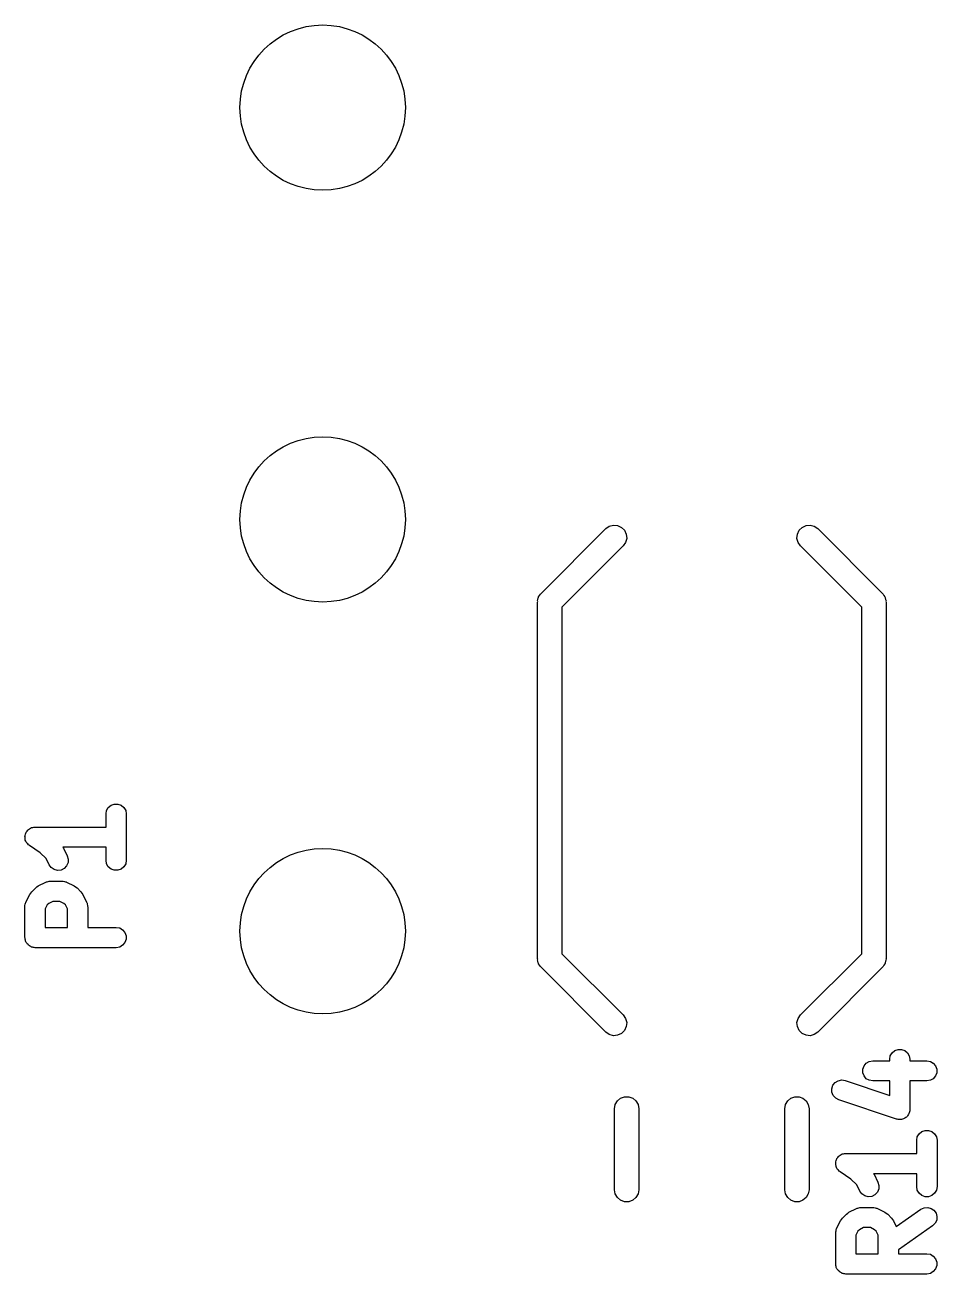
# Model space of a CAD drawing. Extents: x 133.5 to 186.6, y -127.2 to -72.7.
# Drawn here: x 171.24 to 176.86, y -107.19 to -99.49 of the extents above; entities that cross this region are included whole.
import ezdxf

# ---------------------------------------------------------------- set-up
doc = ezdxf.new("R2010")
doc.units = 0
doc.header["$MEASUREMENT"] = 0
doc.layers.add('BLACK', color=7, linetype='CONTINUOUS')

msp = doc.modelspace()

# ---------------------------------------------------------------- linework, layer by layer
at = {"layer": 'Black'}
for p, q in [((174.422, -102.997), (174.822, -102.597)), ((174.822, -102.597), (174.843, -102.582)), ((174.843, -102.582), (174.868, -102.575)), ((174.868, -102.575), (174.894, -102.578)), ((174.894, -102.578), (174.918, -102.589)), ((174.918, -102.589), (174.936, -102.607)), ((174.936, -102.607), (174.947, -102.631)), ((176.003, -102.631), (176.014, -102.607)), ((176.014, -102.607), (176.032, -102.589)), ((176.032, -102.589), (176.056, -102.578)), ((176.056, -102.578), (176.082, -102.575)), ((176.082, -102.575), (176.107, -102.582)), ((176.107, -102.582), (176.128, -102.597)), ((176.128, -102.597), (176.528, -102.997)), ((174.928, -102.703), (174.55, -103.081)), ((174.943, -102.682), (174.928, -102.703)), ((174.95, -102.657), (174.943, -102.682)), ((174.947, -102.631), (174.95, -102.657)), ((176, -102.657), (176.003, -102.631)), ((176.007, -102.682), (176, -102.657)), ((176.022, -102.703), (176.007, -102.682)), ((176.4, -103.081), (176.022, -102.703)), ((174.407, -103.018), (174.413, -103.01)), ((174.413, -103.01), (174.418, -103.002)), ((174.418, -103.002), (174.42, -103)), ((174.42, -103), (174.422, -102.997)), ((176.528, -102.997), (176.53, -103)), ((176.53, -103), (176.532, -103.002)), ((176.532, -103.002), (176.537, -103.01)), ((176.537, -103.01), (176.543, -103.018)), ((174.4, -103.043), (174.403, -103.034)), ((174.401, -103.047), (174.4, -103.043)), ((174.4, -103.05), (174.401, -103.047)), ((174.4, -105.25), (174.4, -103.05)), ((174.403, -103.034), (174.405, -103.024)), ((174.405, -103.024), (174.406, -103.021)), ((174.406, -103.021), (174.407, -103.018)), ((174.55, -103.081), (174.55, -105.219)), ((176.4, -105.219), (176.4, -103.081)), ((176.543, -103.018), (176.544, -103.021)), ((176.544, -103.021), (176.545, -103.024)), ((176.545, -103.024), (176.547, -103.034)), ((176.547, -103.034), (176.55, -103.043)), ((176.55, -103.043), (176.549, -103.047)), ((176.549, -103.047), (176.55, -103.05)), ((176.55, -103.05), (176.55, -105.25)), ((171.742, -104.336), (171.753, -104.317)), ((171.753, -104.317), (171.77, -104.303)), ((171.77, -104.303), (171.79, -104.296)), ((171.79, -104.296), (171.812, -104.296)), ((171.812, -104.296), (171.832, -104.303)), ((171.832, -104.303), (171.849, -104.317)), ((171.849, -104.317), (171.86, -104.336)), ((171.739, -104.357), (171.742, -104.336)), ((171.739, -104.438), (171.739, -104.357)), ((171.86, -104.336), (171.864, -104.357)), ((171.864, -104.357), (171.864, -104.643)), ((171.242, -104.482), (171.244, -104.475)), ((171.244, -104.475), (171.246, -104.472)), ((171.246, -104.472), (171.247, -104.469)), ((171.247, -104.469), (171.252, -104.463)), ((171.252, -104.463), (171.256, -104.457)), ((171.256, -104.457), (171.259, -104.455)), ((171.259, -104.455), (171.261, -104.452)), ((171.261, -104.452), (171.267, -104.448)), ((171.267, -104.448), (171.273, -104.444)), ((171.273, -104.444), (171.277, -104.443)), ((171.277, -104.443), (171.28, -104.441)), ((171.28, -104.441), (171.287, -104.44)), ((171.287, -104.44), (171.294, -104.438)), ((171.294, -104.438), (171.298, -104.438)), ((171.298, -104.438), (171.301, -104.438)), ((171.301, -104.438), (171.739, -104.438)), ((171.239, -104.496), (171.24, -104.493)), ((171.24, -104.503), (171.239, -104.496)), ((171.24, -104.489), (171.242, -104.482)), ((171.24, -104.493), (171.24, -104.489)), ((171.24, -104.511), (171.24, -104.503)), ((171.241, -104.514), (171.24, -104.511)), ((171.241, -104.518), (171.241, -104.514)), ((171.245, -104.524), (171.241, -104.518)), ((171.247, -104.531), (171.245, -104.524)), ((171.249, -104.534), (171.247, -104.531)), ((171.251, -104.537), (171.249, -104.534)), ((171.256, -104.542), (171.251, -104.537)), ((171.261, -104.548), (171.256, -104.542)), ((171.264, -104.55), (171.261, -104.548)), ((171.267, -104.552), (171.264, -104.55)), ((171.333, -104.596), (171.267, -104.552)), ((171.369, -104.632), (171.333, -104.596)), ((171.388, -104.671), (171.369, -104.632)), ((171.739, -104.562), (171.473, -104.562)), ((171.473, -104.562), (171.476, -104.567)), ((171.476, -104.567), (171.5, -104.615)), ((171.5, -104.615), (171.506, -104.636)), ((171.739, -104.643), (171.739, -104.562)), ((171.401, -104.688), (171.388, -104.671)), ((171.419, -104.7), (171.401, -104.688)), ((171.44, -104.705), (171.419, -104.7)), ((171.462, -104.703), (171.44, -104.705)), ((171.481, -104.693), (171.462, -104.703)), ((171.496, -104.677), (171.481, -104.693)), ((171.505, -104.657), (171.496, -104.677)), ((171.506, -104.636), (171.505, -104.657)), ((171.742, -104.664), (171.739, -104.643)), ((171.753, -104.683), (171.742, -104.664)), ((171.77, -104.697), (171.753, -104.683)), ((171.79, -104.704), (171.77, -104.697)), ((171.812, -104.704), (171.79, -104.704)), ((171.832, -104.697), (171.812, -104.704)), ((171.849, -104.683), (171.832, -104.697)), ((171.86, -104.664), (171.849, -104.683)), ((171.864, -104.643), (171.86, -104.664)), ((171.321, -104.801), (171.368, -104.777)), ((171.368, -104.777), (171.372, -104.776)), ((171.372, -104.776), (171.375, -104.775)), ((171.375, -104.775), (171.382, -104.773)), ((171.382, -104.773), (171.389, -104.771)), ((171.389, -104.771), (171.393, -104.771)), ((171.393, -104.771), (171.396, -104.771)), ((171.396, -104.771), (171.468, -104.771)), ((171.468, -104.771), (171.471, -104.771)), ((171.471, -104.771), (171.475, -104.771)), ((171.475, -104.771), (171.482, -104.773)), ((171.482, -104.773), (171.489, -104.775)), ((171.489, -104.775), (171.492, -104.776)), ((171.492, -104.776), (171.496, -104.777)), ((171.496, -104.777), (171.543, -104.801)), ((171.245, -104.901), (171.269, -104.853)), ((171.269, -104.853), (171.275, -104.845)), ((171.275, -104.845), (171.281, -104.837)), ((171.281, -104.837), (171.305, -104.813)), ((171.305, -104.813), (171.313, -104.807)), ((171.313, -104.807), (171.321, -104.801)), ((171.543, -104.801), (171.551, -104.807)), ((171.551, -104.807), (171.56, -104.813)), ((171.56, -104.813), (171.583, -104.837)), ((171.583, -104.837), (171.589, -104.845)), ((171.589, -104.845), (171.595, -104.853)), ((171.595, -104.853), (171.619, -104.901)), ((171.239, -104.921), (171.241, -104.914)), ((171.239, -104.925), (171.239, -104.921)), ((171.239, -104.929), (171.239, -104.925)), ((171.239, -105.119), (171.239, -104.929)), ((171.241, -104.914), (171.242, -104.907)), ((171.242, -104.907), (171.244, -104.904)), ((171.244, -104.904), (171.245, -104.901)), ((171.376, -104.918), (171.364, -104.943)), ((171.386, -104.909), (171.376, -104.918)), ((171.411, -104.896), (171.386, -104.909)), ((171.453, -104.896), (171.411, -104.896)), ((171.478, -104.909), (171.453, -104.896)), ((171.488, -104.918), (171.478, -104.909)), ((171.501, -104.943), (171.488, -104.918)), ((171.619, -104.901), (171.62, -104.904)), ((171.62, -104.904), (171.622, -104.907)), ((171.622, -104.907), (171.623, -104.914)), ((171.623, -104.914), (171.625, -104.921)), ((171.625, -104.921), (171.625, -104.925)), ((171.625, -104.925), (171.626, -104.929)), ((171.626, -104.929), (171.626, -105.057)), ((171.364, -104.943), (171.364, -105.057)), ((171.501, -105.057), (171.501, -104.943)), ((171.364, -105.057), (171.501, -105.057)), ((171.626, -105.057), (171.801, -105.057)), ((171.801, -105.057), (171.823, -105.06)), ((171.823, -105.06), (171.841, -105.071)), ((171.841, -105.071), (171.855, -105.088)), ((171.855, -105.088), (171.863, -105.108)), ((171.24, -105.124), (171.239, -105.119)), ((171.24, -105.13), (171.24, -105.124)), ((171.242, -105.135), (171.24, -105.13)), ((171.242, -105.14), (171.242, -105.135)), ((171.245, -105.145), (171.242, -105.14)), ((171.247, -105.15), (171.245, -105.145)), ((171.251, -105.154), (171.247, -105.15)), ((171.253, -105.159), (171.251, -105.154)), ((171.258, -105.163), (171.253, -105.159)), ((171.261, -105.167), (171.258, -105.163)), ((171.266, -105.17), (171.261, -105.167)), ((171.27, -105.173), (171.266, -105.17)), ((171.275, -105.175), (171.27, -105.173)), ((171.841, -105.167), (171.823, -105.178)), ((171.855, -105.15), (171.841, -105.167)), ((171.863, -105.13), (171.855, -105.15)), ((171.863, -105.108), (171.863, -105.13)), ((171.28, -105.178), (171.275, -105.175)), ((171.285, -105.179), (171.28, -105.178)), ((171.29, -105.181), (171.285, -105.179)), ((171.296, -105.181), (171.29, -105.181)), ((171.301, -105.182), (171.296, -105.181)), ((171.801, -105.182), (171.301, -105.182)), ((171.823, -105.178), (171.801, -105.182)), ((174.401, -105.253), (174.4, -105.25)), ((174.55, -105.219), (174.928, -105.597)), ((176.022, -105.597), (176.4, -105.219)), ((176.55, -105.25), (176.549, -105.253)), ((174.4, -105.257), (174.401, -105.253)), ((174.403, -105.266), (174.4, -105.257)), ((174.405, -105.276), (174.403, -105.266)), ((174.406, -105.279), (174.405, -105.276)), ((174.407, -105.282), (174.406, -105.279)), ((174.413, -105.29), (174.407, -105.282)), ((174.418, -105.298), (174.413, -105.29)), ((174.42, -105.3), (174.418, -105.298)), ((174.422, -105.303), (174.42, -105.3)), ((174.822, -105.703), (174.422, -105.303)), ((176.528, -105.303), (176.128, -105.703)), ((176.53, -105.3), (176.528, -105.303)), ((176.532, -105.298), (176.53, -105.3)), ((176.537, -105.29), (176.532, -105.298)), ((176.543, -105.282), (176.537, -105.29)), ((176.544, -105.279), (176.543, -105.282)), ((176.545, -105.276), (176.544, -105.279)), ((176.547, -105.266), (176.545, -105.276)), ((176.55, -105.257), (176.547, -105.266)), ((176.549, -105.253), (176.55, -105.257)), ((174.928, -105.597), (174.943, -105.618)), ((174.943, -105.618), (174.95, -105.643)), ((176, -105.643), (176.007, -105.618)), ((176.007, -105.618), (176.022, -105.597)), ((174.843, -105.718), (174.822, -105.703)), ((174.918, -105.711), (174.894, -105.722)), ((174.936, -105.693), (174.918, -105.711)), ((174.947, -105.669), (174.936, -105.693)), ((174.95, -105.643), (174.947, -105.669)), ((176.003, -105.669), (176, -105.643)), ((176.014, -105.693), (176.003, -105.669)), ((176.032, -105.711), (176.014, -105.693)), ((176.056, -105.722), (176.032, -105.711)), ((176.128, -105.703), (176.107, -105.718)), ((174.868, -105.725), (174.843, -105.718)), ((174.894, -105.722), (174.868, -105.725)), ((176.082, -105.725), (176.056, -105.722)), ((176.107, -105.718), (176.082, -105.725)), ((176.572, -105.87), (176.576, -105.849)), ((176.576, -105.849), (176.587, -105.83)), ((176.587, -105.83), (176.603, -105.816)), ((176.603, -105.816), (176.624, -105.809)), ((176.624, -105.809), (176.645, -105.809)), ((176.645, -105.809), (176.666, -105.816)), ((176.666, -105.816), (176.682, -105.83)), ((176.682, -105.83), (176.693, -105.849)), ((176.693, -105.849), (176.697, -105.87)), ((176.406, -105.931), (176.414, -105.91)), ((176.406, -105.953), (176.406, -105.931)), ((176.414, -105.91), (176.428, -105.894)), ((176.428, -105.894), (176.446, -105.883)), ((176.446, -105.883), (176.468, -105.879)), ((176.468, -105.879), (176.572, -105.879)), ((176.572, -105.879), (176.572, -105.87)), ((176.697, -105.87), (176.697, -105.879)), ((176.697, -105.879), (176.801, -105.879)), ((176.801, -105.879), (176.823, -105.883)), ((176.823, -105.883), (176.841, -105.894)), ((176.841, -105.894), (176.855, -105.91)), ((176.855, -105.91), (176.863, -105.931)), ((176.863, -105.931), (176.863, -105.953)), ((176.222, -106.031), (176.236, -106.014)), ((176.236, -106.014), (176.254, -106.003)), ((176.254, -106.003), (176.276, -105.998)), ((176.276, -105.998), (176.297, -106.001)), ((176.297, -106.001), (176.572, -106.093)), ((176.414, -105.973), (176.406, -105.953)), ((176.428, -105.99), (176.414, -105.973)), ((176.446, -106), (176.428, -105.99)), ((176.468, -106.004), (176.446, -106)), ((176.572, -106.004), (176.468, -106.004)), ((176.572, -106.093), (176.572, -106.004)), ((176.801, -106.004), (176.697, -106.004)), ((176.697, -106.004), (176.697, -106.18)), ((176.823, -106), (176.801, -106.004)), ((176.841, -105.99), (176.823, -106)), ((176.855, -105.973), (176.841, -105.99)), ((176.863, -105.953), (176.855, -105.973)), ((176.216, -106.052), (176.222, -106.031)), ((176.216, -106.073), (176.216, -106.052)), ((176.224, -106.093), (176.216, -106.073)), ((176.239, -106.11), (176.224, -106.093)), ((174.875, -106.175), (174.88, -106.149)), ((174.88, -106.149), (174.893, -106.127)), ((174.893, -106.127), (174.912, -106.11)), ((174.912, -106.11), (174.937, -106.101)), ((174.937, -106.101), (174.963, -106.101)), ((174.963, -106.101), (174.987, -106.11)), ((174.987, -106.11), (175.007, -106.127)), ((175.007, -106.127), (175.02, -106.149)), ((175.02, -106.149), (175.025, -106.175)), ((175.925, -106.175), (175.93, -106.149)), ((175.93, -106.149), (175.943, -106.127)), ((175.943, -106.127), (175.963, -106.11)), ((175.963, -106.11), (175.987, -106.101)), ((175.987, -106.101), (176.013, -106.101)), ((176.013, -106.101), (176.037, -106.11)), ((176.037, -106.11), (176.057, -106.127)), ((176.057, -106.127), (176.07, -106.149)), ((176.07, -106.149), (176.075, -106.175)), ((176.258, -106.12), (176.239, -106.11)), ((176.615, -106.239), (176.258, -106.12)), ((174.875, -106.675), (174.875, -106.175)), ((175.025, -106.175), (175.025, -106.675)), ((175.925, -106.675), (175.925, -106.175)), ((176.075, -106.175), (176.075, -106.675)), ((176.619, -106.24), (176.615, -106.239)), ((176.624, -106.241), (176.619, -106.24)), ((176.63, -106.241), (176.624, -106.241)), ((176.636, -106.242), (176.63, -106.241)), ((176.641, -106.241), (176.636, -106.242)), ((176.645, -106.241), (176.641, -106.241)), ((176.651, -106.239), (176.645, -106.241)), ((176.657, -106.238), (176.651, -106.239)), ((176.661, -106.235), (176.657, -106.238)), ((176.666, -106.234), (176.661, -106.235)), ((176.671, -106.23), (176.666, -106.234)), ((176.676, -106.227), (176.671, -106.23)), ((176.679, -106.223), (176.676, -106.227)), ((176.682, -106.22), (176.679, -106.223)), ((176.686, -106.214), (176.682, -106.22)), ((176.689, -106.21), (176.686, -106.214)), ((176.691, -106.205), (176.689, -106.21)), ((176.693, -106.201), (176.691, -106.205)), ((176.694, -106.195), (176.693, -106.201)), ((176.696, -106.189), (176.694, -106.195)), ((176.697, -106.18), (176.696, -106.184)), ((176.696, -106.184), (176.696, -106.189)), ((176.753, -106.33), (176.77, -106.316)), ((176.77, -106.316), (176.79, -106.309)), ((176.79, -106.309), (176.812, -106.309)), ((176.812, -106.309), (176.832, -106.316)), ((176.832, -106.316), (176.849, -106.33)), ((176.739, -106.37), (176.742, -106.349)), ((176.739, -106.451), (176.739, -106.37)), ((176.742, -106.349), (176.753, -106.33)), ((176.849, -106.33), (176.86, -106.349)), ((176.86, -106.349), (176.864, -106.37)), ((176.864, -106.37), (176.864, -106.656)), ((176.246, -106.485), (176.247, -106.482)), ((176.247, -106.482), (176.252, -106.476)), ((176.252, -106.476), (176.256, -106.47)), ((176.256, -106.47), (176.259, -106.468)), ((176.259, -106.468), (176.261, -106.465)), ((176.261, -106.465), (176.267, -106.461)), ((176.267, -106.461), (176.273, -106.457)), ((176.273, -106.457), (176.277, -106.456)), ((176.277, -106.456), (176.28, -106.454)), ((176.28, -106.454), (176.287, -106.453)), ((176.287, -106.453), (176.294, -106.451)), ((176.294, -106.451), (176.298, -106.451)), ((176.298, -106.451), (176.301, -106.451)), ((176.301, -106.451), (176.739, -106.451)), ((176.239, -106.509), (176.24, -106.506)), ((176.24, -106.516), (176.239, -106.509)), ((176.24, -106.502), (176.242, -106.495)), ((176.24, -106.506), (176.24, -106.502)), ((176.24, -106.524), (176.24, -106.516)), ((176.241, -106.527), (176.24, -106.524)), ((176.241, -106.531), (176.241, -106.527)), ((176.245, -106.537), (176.241, -106.531)), ((176.242, -106.495), (176.244, -106.488)), ((176.244, -106.488), (176.246, -106.485)), ((176.247, -106.544), (176.245, -106.537)), ((176.249, -106.547), (176.247, -106.544)), ((176.251, -106.55), (176.249, -106.547)), ((176.256, -106.555), (176.251, -106.55)), ((176.261, -106.561), (176.256, -106.555)), ((176.264, -106.563), (176.261, -106.561)), ((176.267, -106.565), (176.264, -106.563)), ((176.333, -106.609), (176.267, -106.565)), ((176.369, -106.645), (176.333, -106.609)), ((176.739, -106.576), (176.473, -106.576)), ((176.473, -106.576), (176.476, -106.58)), ((176.476, -106.58), (176.5, -106.628)), ((176.5, -106.628), (176.506, -106.649)), ((176.739, -106.656), (176.739, -106.576)), ((174.88, -106.701), (174.875, -106.675)), ((174.893, -106.723), (174.88, -106.701)), ((175.02, -106.701), (175.007, -106.723)), ((175.025, -106.675), (175.02, -106.701)), ((175.93, -106.701), (175.925, -106.675)), ((175.943, -106.723), (175.93, -106.701)), ((176.07, -106.701), (176.057, -106.723)), ((176.075, -106.675), (176.07, -106.701)), ((176.388, -106.684), (176.369, -106.645)), ((176.401, -106.701), (176.388, -106.684)), ((176.419, -106.713), (176.401, -106.701)), ((176.44, -106.718), (176.419, -106.713)), ((176.481, -106.706), (176.462, -106.716)), ((176.496, -106.69), (176.481, -106.706)), ((176.505, -106.67), (176.496, -106.69)), ((176.506, -106.649), (176.505, -106.67)), ((176.742, -106.677), (176.739, -106.656)), ((176.753, -106.696), (176.742, -106.677)), ((176.77, -106.71), (176.753, -106.696)), ((176.79, -106.718), (176.77, -106.71)), ((176.832, -106.71), (176.812, -106.718)), ((176.849, -106.696), (176.832, -106.71)), ((176.86, -106.677), (176.849, -106.696)), ((176.864, -106.656), (176.86, -106.677)), ((174.912, -106.74), (174.893, -106.723)), ((174.937, -106.749), (174.912, -106.74)), ((174.963, -106.749), (174.937, -106.749)), ((174.987, -106.74), (174.963, -106.749)), ((175.007, -106.723), (174.987, -106.74)), ((175.963, -106.74), (175.943, -106.723)), ((175.987, -106.749), (175.963, -106.74)), ((176.013, -106.749), (175.987, -106.749)), ((176.037, -106.74), (176.013, -106.749)), ((176.057, -106.723), (176.037, -106.74)), ((176.321, -106.814), (176.368, -106.791)), ((176.368, -106.791), (176.372, -106.789)), ((176.372, -106.789), (176.375, -106.788)), ((176.375, -106.788), (176.382, -106.786)), ((176.382, -106.786), (176.389, -106.784)), ((176.389, -106.784), (176.393, -106.785)), ((176.393, -106.785), (176.396, -106.784)), ((176.396, -106.784), (176.468, -106.784)), ((176.462, -106.716), (176.44, -106.718)), ((176.468, -106.784), (176.471, -106.785)), ((176.471, -106.785), (176.475, -106.784)), ((176.475, -106.784), (176.482, -106.786)), ((176.482, -106.786), (176.489, -106.788)), ((176.489, -106.788), (176.492, -106.789)), ((176.492, -106.789), (176.496, -106.791)), ((176.496, -106.791), (176.543, -106.814)), ((176.765, -106.795), (176.785, -106.786)), ((176.785, -106.786), (176.807, -106.784)), ((176.812, -106.718), (176.79, -106.718)), ((176.807, -106.784), (176.828, -106.79)), ((176.828, -106.79), (176.845, -106.802)), ((176.245, -106.914), (176.269, -106.866)), ((176.269, -106.866), (176.275, -106.858)), ((176.275, -106.858), (176.281, -106.85)), ((176.281, -106.85), (176.305, -106.826)), ((176.305, -106.826), (176.313, -106.82)), ((176.313, -106.82), (176.321, -106.814)), ((176.543, -106.814), (176.551, -106.82)), ((176.551, -106.82), (176.56, -106.826)), ((176.56, -106.826), (176.583, -106.85)), ((176.583, -106.85), (176.589, -106.858)), ((176.589, -106.858), (176.595, -106.866)), ((176.595, -106.866), (176.613, -106.902)), ((176.613, -106.902), (176.765, -106.795)), ((176.845, -106.802), (176.858, -106.82)), ((176.862, -106.863), (176.852, -106.882)), ((176.858, -106.82), (176.863, -106.841)), ((176.863, -106.841), (176.862, -106.863)), ((176.239, -106.935), (176.241, -106.928)), ((176.239, -106.938), (176.239, -106.935)), ((176.239, -106.942), (176.239, -106.938)), ((176.239, -107.132), (176.239, -106.942)), ((176.241, -106.928), (176.242, -106.92)), ((176.242, -106.92), (176.244, -106.917)), ((176.244, -106.917), (176.245, -106.914)), ((176.376, -106.931), (176.364, -106.956)), ((176.386, -106.922), (176.376, -106.931)), ((176.411, -106.909), (176.386, -106.922)), ((176.453, -106.909), (176.411, -106.909)), ((176.478, -106.922), (176.453, -106.909)), ((176.488, -106.931), (176.478, -106.922)), ((176.501, -106.956), (176.488, -106.931)), ((176.837, -106.898), (176.626, -107.046)), ((176.852, -106.882), (176.837, -106.898)), ((176.364, -106.956), (176.364, -107.07)), ((176.501, -107.07), (176.501, -106.956)), ((176.364, -107.07), (176.501, -107.07)), ((176.626, -107.046), (176.626, -107.07)), ((176.626, -107.07), (176.801, -107.07)), ((176.801, -107.07), (176.823, -107.073)), ((176.823, -107.073), (176.841, -107.084)), ((176.841, -107.084), (176.855, -107.101)), ((176.24, -107.138), (176.239, -107.132)), ((176.24, -107.143), (176.24, -107.138)), ((176.242, -107.148), (176.24, -107.143)), ((176.242, -107.154), (176.242, -107.148)), ((176.245, -107.158), (176.242, -107.154)), ((176.247, -107.163), (176.245, -107.158)), ((176.251, -107.168), (176.247, -107.163)), ((176.253, -107.172), (176.251, -107.168)), ((176.258, -107.176), (176.253, -107.172)), ((176.261, -107.18), (176.258, -107.176)), ((176.855, -107.163), (176.841, -107.18)), ((176.855, -107.101), (176.863, -107.121)), ((176.863, -107.143), (176.855, -107.163)), ((176.863, -107.121), (176.863, -107.143)), ((176.266, -107.183), (176.261, -107.18)), ((176.27, -107.186), (176.266, -107.183)), ((176.275, -107.188), (176.27, -107.186)), ((176.28, -107.191), (176.275, -107.188)), ((176.285, -107.192), (176.28, -107.191)), ((176.29, -107.194), (176.285, -107.192)), ((176.296, -107.194), (176.29, -107.194)), ((176.301, -107.195), (176.296, -107.194)), ((176.801, -107.195), (176.301, -107.195)), ((176.823, -107.191), (176.801, -107.195)), ((176.841, -107.18), (176.823, -107.191))]:
    msp.add_line(p, q, dxfattribs=at)
for centre in [(173.075, -100), (173.075, -102.54), (173.075, -105.08)]:
    msp.add_circle(centre, 0.51, dxfattribs=at)

doc.saveas('drawing.dxf')
